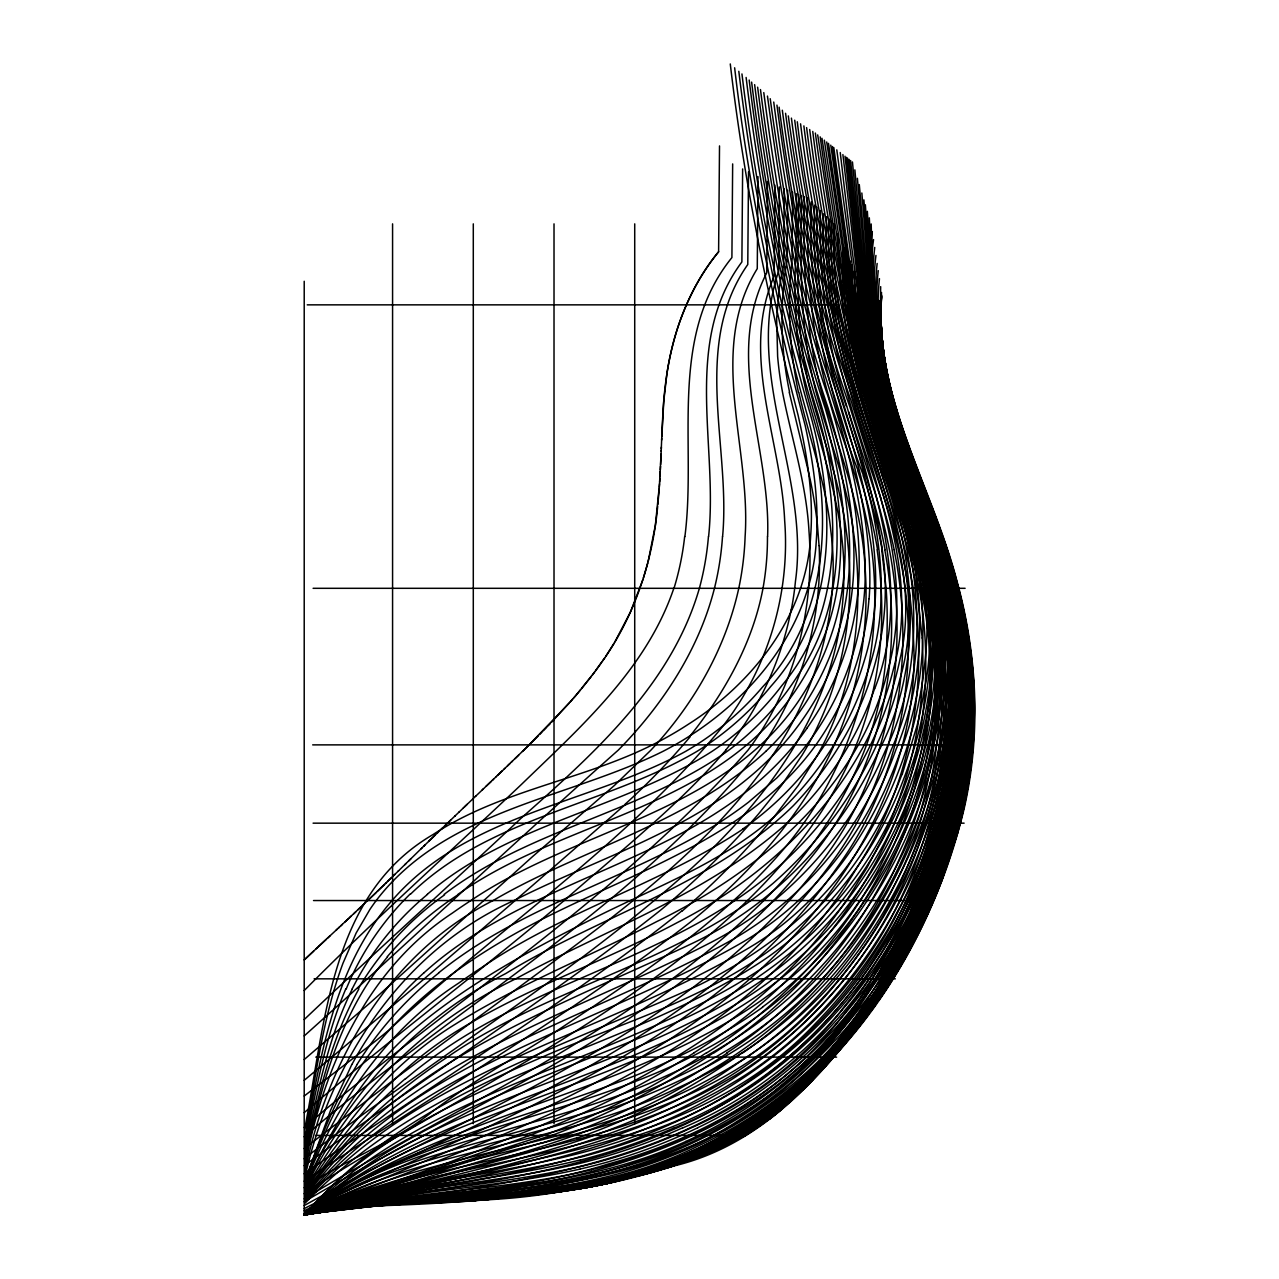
<?xml version="1.0" encoding="UTF-8"?>
<svg xmlns="http://www.w3.org/2000/svg" width="1279" height="1279" viewBox="0 0 1279 1279"><rect width="100%" height="100%" fill="white"/><g stroke="black" fill="none" stroke-linecap="round" stroke-linejoin="round"><path stroke-width="1.5" d="M881.119 299.286C878.337 368.592 901.103 435.34 925.404 499.242M816.881 207.23C816.578 256.28 819.12 305.601 828.984 353.771A457.083 457.083 0 0 0 836.578 385.027L867.77 481.288M838.289 233.721C837.681 279.238 844.012 324.642 854.628 368.848A761.788 761.788 0 0 0 862.43 398.536C878.865 457.37 902.83 513.934 916.132 573.663C931.352 643.161 928.426 716.432 908.458 784.682C876.099 888.761 804.187 979.043 714.098 1039.507A786.169 786.169 0 0 1 693.969 1052.825M880.687 302.068C878.465 392.813 915.716 477.275 945.693 560.937A403.157 403.157 0 0 1 954.71 593.616C964.83 637.582 967.851 682.986 965.645 727.975A613.888 613.888 0 0 1 963.055 761.517C954.805 848.073 920.736 930.536 874.644 1003.583C824.731 1074.52 762.172 1144.849 674.209 1165.888A837.521 837.521 0 0 1 638.892 1175.993C592.785 1188.447 545.27 1194.634 497.675 1197.352L500.936 1196.776M833.988 223.777C828.52 341.365 881.695 448.657 910.76 559.69A473.31 473.31 0 0 1 917.315 592.992L922.159 637.997M881.231 298.535C878.145 363.588 898.625 426.546 921.28 486.628M662.874 413.996C664.808 375.706 671.683 337.208 687.654 302.116A233.673 233.673 0 0 1 689.861 297.368L690.612 295.785A219.86 219.86 0 0 1 718.606 251.707L719.517 145.918M732.659 163.92L731.908 257.559C667.606 337.256 696.847 443.429 684.889 536.588M742.635 168.94L741.884 261.923C682.251 342.276 718.302 445.284 708.598 536.556M748.519 171.898L747.783 264.497C691.331 345.41 730.948 446.259 722.587 536.556M757.999 176.662L757.264 268.654C706.855 350.734 751.141 447.65 745.113 536.525A300.501 300.501 0 0 1 738.766 588.308C730.789 624.776 715.936 659.548 696.256 691.204A380.998 380.998 0 0 1 650.851 750.213L614.464 785.402L532.416 856.722L370.862 1002.224L304.21 1059.54M767.48 181.442L766.76 272.811C723.69 356.377 770.933 448.785 767.608 536.461M774.898 185.167L774.179 276.056C739.758 355.754 781.181 439.368 784.666 520.681C790.326 593.696 767.944 667.926 723.147 725.832C627.589 843.277 499.162 927.547 388.912 1030.091A705.161 705.161 0 0 1 371.502 1044.192L304.21 1096.007M779.359 186.926L778.687 271.052C743.738 374.507 810.039 476.603 795.458 581.226A300.581 300.581 0 0 1 791.365 609.38M784.251 188.86L783.627 265.536A257.367 257.367 0 0 0 779.343 288.079L776.625 318.439L777.632 356.505A366.098 366.098 0 0 0 782.54 392.301C791.605 438.617 806.394 483.99 808.999 531.409C814.163 599.339 799.167 669.205 763.483 727.511A276.808 276.808 0 0 1 747.879 750.293C619.228 896.915 451.583 1001.457 304.21 1127.391M787.129 261.651L787.704 190.235M792.085 256.152L792.596 192.186M796.497 193.721L796.034 251.771A596.254 596.254 0 0 0 794.962 294.074L797.201 336.505L801.773 370.127A386.866 386.866 0 0 0 806.362 392.317C822.701 454.333 846.074 515.981 843.788 581.162A297.687 297.687 0 0 1 842.014 608.804C831.814 712.547 766.457 799.775 691.827 868.025C571.425 976.085 431.519 1059.38 304.21 1158.742M798.688 194.584C798.56 252.97 794.467 312.108 805.738 369.839A384.611 384.611 0 0 0 810.614 392.317C822.589 438.585 840.463 483.478 846.282 531.185C855.843 597.357 846.202 666.359 817.425 726.808A314.106 314.106 0 0 1 801.949 755.393L781.421 785.546L758.479 813.988A808.888 808.888 0 0 1 659.612 910.952C545.206 1001.345 421.59 1079.284 304.21 1165.665M801.517 195.719C800.782 253.674 799.471 312.332 810.902 369.471A385.714 385.714 0 0 0 816.146 392.333C828.792 438.521 847.13 483.334 853.381 531.105C863.229 596.653 857.426 665.336 831.494 726.696A288.718 288.718 0 0 1 817.361 755.345L798.24 785.466L772.772 818.576M804.347 196.838C803.244 254.393 804.459 312.524 816.066 369.103A391.086 391.086 0 0 0 821.678 392.333C838.912 449.696 861.886 506.212 865.02 566.757C870.711 642.634 852.693 720.285 813.044 785.338C781.325 837.761 738.782 883.054 691.236 921.456C568.356 1016.741 433.165 1094.632 304.21 1181.188M807.385 198.037C806.505 275.417 811.382 354.699 839.216 427.714C855.571 473.742 870.344 520.985 873.749 570.002C880.927 668.997 849.272 770.597 785.562 846.922C721.724 922.415 637.725 976.82 556.237 1031.226C515.261 1057.525 472.591 1081.251 433.629 1110.588C394.316 1142.595 345.746 1159.318 304.21 1187.727M820.255 210.491C819.663 258.63 822.941 306.992 832.901 354.155A492.607 492.607 0 0 0 840.495 385.027C857.697 443.749 877.298 502.375 884.013 563.511C892.966 652.642 854.484 742.044 793.268 805.754C712.707 884.652 600.347 915.588 505.844 973.495C416.586 1019.411 344.93 1095.208 305.026 1187.44M823.628 213.753C818.432 312.012 848.92 406.194 880.623 497.659M470.048 1200.453C620.875 1196.728 775.889 1139.765 867.482 1014.679C945.405 910.44 988.971 776.753 969.962 646.359A501.224 501.224 0 0 0 958.531 588.308C934.134 490.209 873.829 399.416 881.743 295.129M881.375 297.607C877.618 363.076 899.121 426.307 922.063 486.628M826.65 216.679C821.598 315.977 854.516 410.639 885.899 503.159A623.768 623.768 0 0 1 898.338 549.794C922.974 658.301 902.798 777.472 836.754 867.961C711.252 1047.373 493.678 1121.059 304.21 1210.685M829.08 219.029C822.813 329.71 867.961 432.35 898.258 536.173A514.861 514.861 0 0 1 901.599 549.81L908.809 588.308A459.896 459.896 0 0 1 913.366 637.39C919.921 739.997 875.987 839.04 810.966 916.292C682.219 1070.923 482.103 1133.738 304.21 1212.236L304.21 281.268M831.51 221.363C826.01 331.229 870.855 433.197 901.471 536.173A535.901 535.901 0 0 1 904.924 549.81C933.398 656.958 917.922 774.466 856.882 867.706C739.79 1064.48 503.558 1132.762 304.21 1213.163M881.503 296.664C874.996 395.499 927.371 483.174 953.878 575.358A475.804 475.804 0 0 1 961.92 607.445M973.99 725.193C977.204 647.798 957.459 571.633 929.114 500.201M881.599 296.073C874.388 399.911 932.999 490.72 957.843 588.308A485.828 485.828 0 0 1 973.223 705.432C974.134 798.432 944.27 889.736 897.522 969.418A506.548 506.548 0 0 1 821.885 1068.413C781.453 1113.242 729.43 1147.247 671.683 1165.073A627.381 627.381 0 0 1 559.243 1191.564L520.217 1196.185M967.324 705.384C966.237 834.627 911.383 961.264 820.303 1052.633C760.238 1114.377 681.563 1156.68 597.645 1175.369C501.288 1198.503 400.647 1192.62 304.21 1214.954C366.561 1201.557 430.735 1202.18 494.078 1197.608M962.336 725.177C969.082 642.57 945.165 562.392 914.901 486.628A785.194 785.194 0 0 1 888.058 388.88M823.26 1068.301C917.459 965.341 970.409 825.323 965.565 685.624M661.291 448.849L661.371 447.106M661.195 451.183L661.707 438.377M661.083 454.077L660.635 464.549M661.771 436.635L661.914 433.149M661.227 450.592L659.324 487.203M661.643 440.056L663.769 401.19L666.919 373.596A287.711 287.711 0 0 1 677.278 329.087C686.359 301.141 699.933 274.473 718.67 251.755M661.994 431.407L662.778 415.739M660.54 466.291L660.38 469.777M660.284 471.535L659.996 476.763M959.73 794.099C973.591 712.931 969.658 628.005 941.536 550.194C904.333 448.002 859.52 342.788 872.326 231.563M965.677 744.874L967.132 685.624M659.884 478.506L659.676 481.991M963.902 744.874L965.101 725.161M881.551 292.475C872.63 395.483 932.167 485.349 957.172 581.881C977.348 655.487 981.169 734.082 964.126 808.68C926.763 965.469 820.079 1118.022 661.547 1167.935M659.564 483.734L655.344 525.333L648.213 561.225M880.671 286.656L879.984 326.385M659.197 488.946L657.854 504.581M879.456 278.646C870.136 367.521 910.632 449.952 939.745 531.361C960.177 587.093 972.999 645.943 973.239 705.464A465.076 465.076 0 0 1 956.644 833.045M878.241 270.636C866.618 378.328 923.79 475.42 953.175 575.358A457.258 457.258 0 0 1 964.862 626.79C986.205 744.762 955.061 866.586 896.707 969.434A484.789 484.789 0 0 1 878.002 999.363L848.792 1038.5A580.522 580.522 0 0 1 822.541 1068.365C782.7 1114.201 730.709 1149.054 672.13 1165.681A751.652 751.652 0 0 1 645.767 1173.722L613.952 1181.988A565.734 565.734 0 0 1 594.479 1186.033C498.714 1204.946 400.215 1197.784 304.21 1214.107L540.921 1143.17M877.154 263.442C860.991 412.653 968.906 538.587 970.937 685.736M873.541 239.573C851.878 397.353 965.613 530.945 967.18 685.624M874.724 247.439C863.757 343.795 900.608 436.171 934.07 524.47M875.939 255.432C859.92 387.169 941.216 501.464 963.711 626.822C974.886 690.276 971.912 755.937 956.148 818.336C931.496 922.735 871.559 1016.901 793.939 1090.012M657.678 506.324C652.61 561.321 634.704 615.503 602.713 660.811M960.913 774.514L962.08 764.666M957.284 784.283L959.826 764.65A608.836 608.836 0 0 0 962.927 725.177C969.642 642.586 945.964 562.328 915.492 486.628A780.126 780.126 0 0 1 890.999 401.51M959.778 794.099L951.384 833.029L939.362 871.926M951.304 808.648C963.886 742.428 966.157 673.681 952.839 607.397C940.241 549.043 914.293 494.829 896.803 437.962A614.192 614.192 0 0 1 887.562 405.203C868.825 333.148 866.203 258.374 859.28 184.592M304.61 1129.101C325.442 1024.783 329.279 894.836 433.101 834.516A296.872 296.872 0 0 1 451.935 823.164C515.133 788.248 588.004 777.12 652.386 744.874A359.127 359.127 0 0 0 688.646 724.074C753.395 682.794 806.713 614.591 810.662 535.709C813.732 495.005 806.969 454.349 797.984 414.764C768.071 299.382 744.074 182.417 730.277 63.95M304.658 1137.623C314.634 1084.512 320.837 1030.426 337.56 978.835A376.49 376.49 0 0 1 342.98 963.247L356.154 933.015L369.903 909.433A192.921 192.921 0 0 1 381.126 894.309C451.631 808.824 569.315 798.096 663.13 751.269A325.505 325.505 0 0 0 728.742 706.616C777.136 664.872 812.884 605.383 816.29 540.649C819.072 501.832 813.476 462.934 805.083 425.092C774.147 307.599 748.583 188.605 734.642 67.787M304.706 1142.93C319.718 1060.387 332.812 971.448 388.368 904.892C462.838 814.211 587.78 804.811 685.224 751.604A286.656 286.656 0 0 0 716.784 730.581A295.097 295.097 0 0 0 762.508 687.047C832.197 612.881 832.501 506.212 807.001 414.188C775.49 301.828 752.755 187.182 738.814 71.304M946.124 832.997C957.763 784.906 961.184 735.201 961.52 685.864A421.111 421.111 0 0 0 945.549 578.763L930.153 531.824M954.438 813.524L956.356 803.836M304.738 1146.911C315.561 1093.577 324.322 1039.172 345.826 988.811M304.882 1167.167C322.436 1068.988 366.577 969.514 452.398 913.062A458.522 458.522 0 0 1 470.896 900.56C576.221 828.92 721.42 813.38 797.584 702.475A277.159 277.159 0 0 0 832.293 631.81C857.026 557.116 842.11 476.827 820.67 403.333C786.985 299.846 768.343 192.378 754.626 84.638M950.425 813.492C920.592 964.702 823.468 1115.448 671.523 1165.073A641.099 641.099 0 0 1 645.799 1173.323L621.962 1179.941M304.77 1152.219C316.664 1096.822 327.04 1040.147 352.317 988.923M304.834 1161.86C317.752 1102.338 332.06 1041.634 364.147 989.083A263.586 263.586 0 0 1 378.872 967.611L387.553 956.772M304.802 1157.543C317.4 1099.924 329.79 1041.01 358.839 989.019M304.914 1172.491C326.769 1060.867 389.056 953.143 493.086 900.544C582.616 848.265 688.773 823.116 766.105 751.109M952.279 823.164L947.211 842.813M944.925 837.905C927.659 904.493 899.776 968.986 858.481 1024.287M304.946 1177.479C330.462 1060.371 402.357 950.665 513.966 900.544C603.672 854.996 706.647 826.794 777.2 750.885A281.252 281.252 0 0 0 796.401 728.071A290.109 290.109 0 0 0 841.358 641.195C866.107 565.046 850.407 483.478 828.36 408.768C793.06 305.441 774.083 197.653 760.477 89.562M647.782 562.92L643.417 578.028M948.682 842.829L951.384 833.029M955.061 833.045L946.108 862.334L935.493 891.079A637.294 637.294 0 0 1 922.798 920.688L910.696 945.405L897.059 969.434A519.578 519.578 0 0 1 822.141 1068.269C782.108 1113.689 729.877 1147.839 671.843 1165.297A677.774 677.774 0 0 1 638.988 1175.177L604.823 1183.523A597.964 597.964 0 0 1 559.227 1191.5L470.032 1200.278M956.021 833.045L947.02 862.334L936.228 891.111A618.349 618.349 0 0 1 923.518 920.688L897.986 969.418A498.234 498.234 0 0 1 832.581 1057.189L798.847 1090.044M956.628 833.045L947.579 862.35L936.852 891.095M957.587 833.045L941.472 881.583M642.873 579.691L630.307 612.321L614.975 641.738M874.708 688.71C911.383 595.327 877.922 496.796 849.72 406.402C815.57 310.733 795.57 210.763 782.332 110.234M941.328 862.27L934.709 881.519M933.766 881.519L945.805 842.813A493.63 493.63 0 0 0 954.678 803.804L960.433 764.65A613.584 613.584 0 0 0 963.519 725.161C972.855 628.181 935.62 537.276 901.695 448.849C874.292 370.494 871.207 286.768 865.371 204.768M304.978 1182.084C318.935 1141.46 334.682 1101.107 357.257 1064.4M304.978 1180.533L330.733 1109.884L351.853 1064.432M673.825 588.308C646.566 668.821 580.986 726.744 521.64 784.235C449.169 852.997 374.459 919.457 304.21 990.538M902.159 774.53L917.139 725.369A483.174 483.174 0 0 0 923.95 691.891C941.424 611.41 915.556 531.504 888.969 456.347C850.455 352.221 830.295 242.77 815.347 133.064M924.349 910.648L939.41 871.926M304.994 1183.283C324.946 1128.462 349.231 1073.641 389.216 1030.266C426.051 989.706 471.487 957.923 519.178 931.4C626.246 872.07 760.222 839.104 827.337 727.463A289.502 289.502 0 0 0 869.001 598.7M935.892 881.519L928.522 900.544M927.483 900.544L931.176 891.063M911.863 920.624C954.438 822.797 967.228 712.259 947.403 607.413A392.621 392.621 0 0 0 941.2 581.385C911.815 487.923 868.185 396.282 869.8 296.104M922.479 910.664C906.939 948.954 887.738 985.917 863.037 1019.123M305.01 1184.834C335.37 1104.432 385.778 1030.362 458.713 983.087A701.915 701.915 0 0 1 481.543 967.643C563.224 911.415 660.508 884.013 742.827 829.208M909.769 925.596C952.919 826.186 967.548 714.242 947.211 607.493A336.649 336.649 0 0 0 942.111 583.48C922.719 514.062 892.438 447.938 877.218 377.257A773.299 773.299 0 0 1 867.274 327.408L859.632 271.148L847.593 158.212M909.353 925.596C886.347 983.535 850.503 1036.39 805.434 1079.46M924.381 910.648C886.475 999.347 826.378 1081.586 745.545 1135.416M918.082 920.688L899.361 959.889M907.227 930.552C869.017 1026.749 790.806 1103.441 697.327 1146.4C575.086 1207.696 434.62 1189.102 304.21 1214.107C437.994 1170.637 582.105 1150.876 703.05 1074.696C790.15 1025.838 860.591 949.737 899.872 857.745C943.199 762.588 947.02 651.443 916.515 551.968C884.94 457.626 849.576 362.069 850.119 261.06M909.049 940.497C974.806 815.842 990.33 663.353 936.532 531.393M305.026 1186.384C332.396 1125.984 367.361 1066.942 419.576 1024.687C472.111 981.585 532.32 949.066 592.848 918.706C655.456 886.955 723.498 862.462 776.385 814.755C819.231 775.57 850.823 724.538 868.489 669.333C898.897 580.09 868.873 487.011 842.573 400.998C808.888 305.393 790.102 205.391 776.945 105.102M904.94 950.249C974.582 815.235 991.88 653.969 928.81 512.703M882.894 837.457L867.018 867.642L848.952 896.579A496.556 496.556 0 0 1 775.186 983.359M904.461 950.249L888.857 978.835L869.288 1009.483M900.336 959.905L905.308 950.249M906.028 950.249L895.748 969.434M305.041 1189.006C348.703 1097.014 424.196 1022.976 515.709 978.835C604.551 930.297 702.683 895.668 780.414 828.984A333.755 333.755 0 0 0 874.58 688.678M911.08 910.776C862.845 1003.599 788.535 1085.343 691.395 1127.758A565.926 565.926 0 0 1 580.378 1166.592M855.203 1029.019L876.563 999.331A474.381 474.381 0 0 0 894.533 969.434L914.149 930.632L922.719 910.648A626.182 626.182 0 0 0 933.766 881.519M900.144 959.905L876.675 999.315L848.105 1038.452A613.296 613.296 0 0 1 822.701 1068.349L790.854 1100.148L755.265 1127.55M305.041 1190.557C341.493 1124.513 390.766 1063.776 455.676 1023.967C519.482 983.807 590.083 956.42 656.735 921.583C761.405 870.471 860.08 786.697 888.218 668.869C913.526 577.964 877.41 487.123 851.19 401.03C818.048 308.079 798.672 210.907 785.562 113.303M614.08 643.241L605.67 656.495M883.981 989.147L890.296 978.835M305.073 1191.884C346.321 1124.689 399.895 1063.073 469.153 1023.792C535.837 984.606 609.3 959.042 677.358 922.543C778.719 870.663 865.771 781.437 893.557 668.597C918.93 577.405 879.888 487.187 853.94 401.046C820.958 308.942 801.437 212.666 788.312 115.909M892.55 978.835L864.492 1019.491L840.831 1048.029A430.112 430.112 0 0 1 820.958 1068.477C770.629 1116.503 709.206 1153.818 641.834 1172.14M879.312 999.538L886.267 989.275A568.979 568.979 0 0 0 941.36 881.551M604.695 657.934L592.481 674.928M305.089 1194.842C335.114 1149.901 373.708 1111.051 416.81 1078.597A574.815 574.815 0 0 1 447.378 1057.125C549.203 986.669 677.294 963.439 772.964 883.421C834.356 829.591 880.384 757.472 900.192 678.014C922.655 601.402 897.346 523.814 874.372 450.863C836.258 343.747 808.952 233.066 794.707 120.178M601.722 662.25L595.614 670.74M305.089 1195.977C395.355 1063.313 552.624 1009.419 691.268 943.87C774.706 904.525 841.246 833.716 879.233 750.086C924.157 662.986 915.972 561.561 882.686 472.399C843.165 358.488 811.573 241.811 797.281 121.777M862.685 1019.251L876.419 999.363A471.216 471.216 0 0 0 894.692 969.434C943.103 883.389 968.251 784.443 964.942 685.624C966.316 563.703 889.513 459.433 881.247 338.999M855.411 964.99C920.928 877.138 951.976 765.274 942.015 656.191C937.907 582.952 906.028 516.077 885.068 446.915C868.793 393.053 859.488 337.017 858.609 280.709M872.038 1009.675L875.683 1004.654M305.105 1197.448C401.654 1063.281 567.588 1016.469 707.895 943.982C788.232 903.566 850.567 832.309 885.596 750.054C926.763 663.929 919.073 565.078 886.491 477.802C846.266 362.916 815.139 244.928 800.574 123.839M594.575 672.146L575.502 695.92L551.649 722.187M856.195 1028.796L863.485 1019.107M854.82 1029.115C943.31 909.865 978.803 753.267 951.384 607.397A378.168 378.168 0 0 0 945.181 581.401L934.405 547.268L912.439 486.484A696.847 696.847 0 0 1 874.404 297.847M855.459 964.926C800.75 1039.555 721.98 1094.184 636.478 1128.03C529.154 1168.702 414.62 1184.418 304.21 1214.49C439.321 1156.328 594.255 1156.824 723.243 1082.338C783.803 1048.572 834.228 998.467 872.47 940.928C936.548 843.916 967.835 722.955 948.075 607.477A341.301 341.301 0 0 0 942.815 583.48C923.614 515.949 894.309 451.519 879.137 382.741A767.816 767.816 0 0 1 868.025 327.472L860.639 271.58L849.112 159.363M868.313 1014.663C812.069 1089.98 734.226 1151.18 641.802 1173.77M591.41 676.303L581.657 688.582M851.111 1033.896L854.532 1029.147M689.877 736.272C724.474 693.074 752.66 643.177 763.003 588.308A287.455 287.455 0 0 0 767.464 536.477M841.55 1009.978C937.539 893.11 972.328 729.51 934.421 583.416A501.384 501.384 0 0 0 928.778 563.991L897.57 474.253M840.974 1047.805C894.085 985.741 932.503 911.719 954.086 833.029A456.187 456.187 0 0 0 964.35 784.315L967.004 764.666A522.408 522.408 0 0 0 970.377 705.416C972.088 629.907 949.753 557.068 921.967 487.795M305.153 1214.73C366.162 1142.323 451.023 1096.215 536.892 1059.428A1113.529 1113.529 0 0 1 568.787 1045.902C645.687 1015.254 726.984 988.731 790.662 933.606A385.075 385.075 0 0 0 901.903 774.434M850.807 1033.928L835.619 1052.585M305.105 1198.903C410.015 1065.023 581.369 1022.257 724.49 944.062C801.581 902.558 860.048 831.286 891.175 750.022C929.865 663.082 921.711 564.854 888.649 477.818C848.137 363.78 818.576 246.16 803.867 125.902M802.876 1089.884L823.26 1068.301L848.345 1038.388M847.018 1038.66C812.021 1083.265 766.888 1119.812 716.192 1145.169M725.753 750.293C677.886 806.378 619.18 851.846 564.167 900.544C478.714 972.727 389.152 1039.875 304.21 1112.65M847.593 1038.612C731.3 1185.169 531.6 1201.924 359.143 1206.353M580.538 689.925L573.791 697.886M840.687 1047.821C812.996 1081.187 782.476 1113.146 744.89 1135.416L780.334 1109.868L812.82 1079.284M841.838 1010.026C724.921 1160.724 523.463 1183.139 348.08 1205.617M572.656 699.197L570.37 701.819M305.121 1200.198C417.002 1066.302 593.648 1027.421 739.278 944.142C813.54 901.775 867.642 829.975 895.796 750.006C932.423 662.41 923.918 564.678 890.44 477.834C849.704 364.499 821.454 247.183 806.617 127.612M569.219 703.114L526.165 747.863M820.479 1060.915C933.254 934.294 980.577 751.46 940.72 586.326A441.495 441.495 0 0 0 931.352 553.807C900.928 470.336 865.323 385.906 867.61 295.305M831.238 1057.125L820.686 1068.477M550.466 723.434L548.067 725.912M305.121 1201.652C424.1 1066.734 607.509 1034.519 755.09 944.142C824.076 900.96 871.942 830.711 899.137 755.058C933.702 669.493 928.746 573.711 895.924 488.642C853.844 372.493 824.651 252.219 809.687 129.531M546.868 727.143L543.255 730.853M813.108 1079.252L791.877 1100.1M542.056 732.068L539.626 734.53M822.269 1068.397L788.679 1100.084L764.474 1118.917M538.411 735.745L531.089 743.035M801.789 1089.9L822.893 1068.333A631.666 631.666 0 0 0 848.744 1038.436M821.901 1068.413C780.158 1111.851 728.375 1145.456 671.235 1164.721M529.858 744.25L504.134 769.079M814.819 1074.024C771.685 1118.31 717.087 1150.62 658.03 1168.542M408.529 861.055L411.007 858.625M404.803 864.7L406.051 863.485M397.961 871.383L422.006 847.881M394.044 875.204L398.664 870.695M421.031 848.824L438.345 831.989M395.003 874.26L369.151 899.233M423.557 846.378L424.82 845.147M387.777 881.295L391.39 877.794M428.609 841.438L434.956 835.283M524.934 749.078L522.456 751.476M304.21 1019.555C375.642 951.624 449.169 885.915 520.953 818.352C593.616 753.891 671.507 684.92 699.373 588.308A288.303 288.303 0 0 0 708.438 536.556M385.395 883.597L386.594 882.446M384.212 884.748L377.177 891.543M437.498 832.821L442.454 828.025M441.319 829.128L450.688 820.095M445.156 825.435L447.698 822.973M515.005 758.687L518.73 755.09M305.137 1203.107C412.43 1091.595 563.543 1047.309 700.109 984.558C764.762 952.327 824.06 905.98 862.238 843.836C899.121 784.906 921.535 716.736 926.204 647.366C931.224 586.949 911.287 528.914 892.694 472.479M448.977 821.742L455.356 815.618M511.248 762.284L512.495 761.085M376.026 892.662L340.55 926.044M454.812 816.146L459.193 811.941M458.937 812.197L463.062 808.248M463.03 808.264L467.187 804.299M507.491 765.881L510.001 763.483M464.309 807.049L475.804 796.082M502.455 770.677L497.403 775.49M475.42 796.449L491.072 781.533M492.335 780.318L493.614 779.119M495.916 776.913L504.981 768.279M482.167 790.006L483.446 788.791M485.988 786.361L487.267 785.162M487.747 784.698L496.14 776.705M366.897 901.375L368.032 900.304M362.437 905.596L363.54 904.557M361.317 906.651L358.008 909.769M313.723 951.016L304.21 959.953L317.448 947.531M316.041 948.842L330.078 935.764M353.628 913.877L355.818 911.815M318.327 946.7L326.241 939.33M349.263 917.954L351.437 915.908M344.914 921.999L348.176 918.961M327.36 938.29L342.372 924.365M336.185 930.105L337.272 929.082M338.375 928.074L339.463 927.051M625.111 804.619C519.13 897.618 412.398 989.882 304.21 1080.323M410.463 894.245C489.249 817.249 604.551 805.626 696.591 751.604A286.304 286.304 0 0 0 726.792 730.293A293.77 293.77 0 0 0 770.773 686.439C838.257 611.218 835.763 505.365 810.326 414.188C778.128 302.883 755.857 188.972 741.948 73.942M775.09 983.263C736.049 1019.395 691.507 1049.1 645.096 1074.888A1169.821 1169.821 0 0 1 543.671 1124.369M929.641 512.687C968.539 604.072 977.987 706.52 959.058 803.836A436.475 436.475 0 0 1 952.375 833.029C921.248 954.933 845.627 1065.631 737.551 1131.483M304.21 1035.91C409.648 941.472 512.383 844.06 618.237 750.149A447.202 447.202 0 0 0 638.733 727.911C673.409 687.462 701.276 640.219 714.449 588.308A298.007 298.007 0 0 0 722.507 536.54M423.988 972.807C529.426 876.93 686.887 863.341 784.235 756.56A279.19 279.19 0 0 0 807.289 727.831M792.612 1095.16C745.545 1137.463 686.12 1162.659 625.447 1178.199M790.39 1100.148C767.272 1120.5 741.564 1138.23 713.042 1150.125M681.675 911.064C561.673 1006.637 429.68 1085.807 304.21 1173.77M787.592 1095.112C748.343 1128.686 702.059 1153.818 652.658 1168.814M405.603 1078.789L414.668 1071.322A455.228 455.228 0 0 1 441.799 1051.178C544.214 979.618 673.346 955.669 769.67 874.42C835.459 819.487 882.542 742.268 900.208 658.349C917.331 585.814 891.127 514.158 870.647 445.492C832.933 339.415 805.418 229.932 791.413 118.116M799.407 1084.768C736.976 1136.839 660.875 1172.571 580.778 1186.752C489.297 1202.452 395.499 1196.76 304.21 1214.107L527.364 1152.859L576.733 1137.83M427.346 894.277C509.522 823.468 622.01 808.999 711.748 751.556A285.345 285.345 0 0 0 740.189 729.941A291.676 291.676 0 0 0 781.805 685.656C844.748 610.659 840.511 508.275 816.162 419.64C782.636 307.903 760.11 193.241 746.121 77.459M304.21 1136.727C454.684 1007.021 634.784 907.77 759.598 750.229A326.001 326.001 0 0 0 819.104 545.605M769.702 1119.045L781.149 1109.868M304.21 1148.542L402.022 1073.529L536.844 974.054C626.102 907.85 718.814 839.967 779.471 744.874C819.12 681.883 840.543 605.878 830.886 531.409C826.138 483.798 809.415 438.697 798.783 392.317M438.649 972.839C521.816 905.308 628.533 879.249 718.462 823.164A408.193 408.193 0 0 0 748.759 802.013L776.849 777.92L797.233 756.417A273.035 273.035 0 0 0 818.768 727.639A289.054 289.054 0 0 0 862.685 609.236A272.907 272.907 0 0 0 865.036 583.352C867.082 511.568 846.202 441.751 824.603 374.076C794.627 284.002 780.238 189.836 767.448 96.069M762.508 1007.037C891.623 912.423 966.013 742.156 934.725 583.416M767.048 1114.425C919.361 999.762 983.791 791.445 949.801 607.397A383.524 383.524 0 0 0 943.614 581.385C919.153 502.807 884.253 426.658 876.403 343.747A552.352 552.352 0 0 1 872.678 297.16M444.197 894.341C529.234 829.24 639.916 812.836 726.952 751.524A272.427 272.427 0 0 0 753.267 729.574A283.826 283.826 0 0 0 798.208 674.896C851.047 597.709 842.046 499.449 817.984 414.188C784.283 305.297 763.019 193.097 749.174 80.033M742.811 1052.841C881.95 957.092 968.331 776.161 944.573 607.557A335.13 335.13 0 0 0 939.841 583.48C920.081 508.323 886.651 437.226 871.479 360.742A798.192 798.192 0 0 1 864.876 327.184L856.466 269.789L842.893 154.567M726.888 1052.841C835.475 982.256 911.463 863.053 930.792 735.153C945.037 643.705 918.722 553.199 887.69 468.098C864.252 399.368 847.833 327.584 847.353 254.681M753.091 1123.234C914.869 1011.961 983.823 796.177 948.97 607.397A386.226 386.226 0 0 0 942.783 581.385C912.726 488.37 871.766 396.474 871.67 296.792M714.066 1052.825C824.427 982.624 906.171 865.036 926.54 735.169C942.399 644.072 918.21 553.008 886.699 468.082C862.446 397.321 844.636 323.475 844.588 248.286M706.791 1052.825C818.16 982.816 903.102 866.171 924.125 735.169C958.722 563.671 835.347 414.684 843.021 244.673M457.866 894.437C556.109 824.955 688.214 812.133 771.781 720.908A278.47 278.47 0 0 0 816.482 653.697C853.86 578.684 842.094 491.807 820.574 414.188C786.281 306.145 765.529 194.472 751.62 82.096M761.053 1118.789C733.187 1137.878 702.635 1152.811 670.947 1164.386A501.288 501.288 0 0 1 584.167 1188.015A527.843 527.843 0 0 0 671.171 1164.561M304.21 1193.691C535.677 1041.138 928.97 898.705 877.106 549.81M304.21 1198.823C455.756 1106.655 623.097 1035.223 752.883 911.144C828.28 840.223 885.452 743.898 886.827 637.965A444.213 444.213 0 0 0 886.123 588.308L881.759 549.81M304.21 1201.748C476.987 1099.46 676.319 1023.855 806.25 863.373C879.488 777.712 905.5 659.612 884.78 549.81M746.648 1127.343L706.887 1148.926L670.756 1164.162A488.05 488.05 0 0 1 580.698 1188.591M745.497 1135.416L715.265 1150.636L672.466 1166.144A827.769 827.769 0 0 1 638.908 1175.785M744.282 1135.416L725.001 1145.888L704.345 1154.841M304.21 1205.553C483.51 1105.887 691.299 1031.865 820.351 863.373C888.505 775.666 910.296 657.822 889.433 549.81A570.29 570.29 0 0 0 874.852 492.223L848.601 411.79M732.707 1140.676L742.236 1135.416M730.837 1135.416C691.811 1157.319 649.62 1173.53 606.006 1183.507M304.21 1208.591C490.065 1114.089 703.29 1038.404 831.078 863.309C896.915 774.674 916.212 656.846 894.085 549.81M697.726 1127.71C817.297 1071.258 905.324 958.291 943.63 833.093A536.54 536.54 0 0 0 951.4 803.836L958.962 764.682A448.913 448.913 0 0 0 958.307 626.854A436.187 436.187 0 0 0 947.803 578.747L932.551 531.792M734.562 1140.82L704.089 1154.729L672.354 1166.08A829.048 829.048 0 0 1 645.735 1173.946L613.968 1181.924A570.354 570.354 0 0 1 594.479 1186.033L554.654 1192.204M682.922 1127.838C832.933 1064.368 934.741 913.462 958.291 754.818A417.53 417.53 0 0 0 962.384 705.576A430.799 430.799 0 0 0 953.51 607.461A426.099 426.099 0 0 0 946.492 578.747L934.485 541.113L897.346 437.978A550.034 550.034 0 0 1 888.122 405.235C870.519 335.849 867.993 263.986 861.838 193.001M720.237 1145.185L701.1 1153.802L671.539 1164.881A621.77 621.77 0 0 1 559.227 1191.5L553.599 1192.236M711.492 1147.439C647.941 1176.616 578.492 1191.309 509.058 1197.144A712.179 712.179 0 0 1 470.048 1200.805A701.468 701.468 0 0 0 514.622 1196.409C577.804 1187.727 641.93 1177.847 700.524 1151.404C769.702 1120.692 827.241 1067.262 868.905 1004.575C943.374 888.186 974.534 743.659 948.171 607.397A389.216 389.216 0 0 0 941.984 581.385C912.247 488.162 869.992 396.378 870.743 296.44M723.259 1145.632L672.051 1165.697A738.974 738.974 0 0 1 638.956 1175.449L613.984 1181.86A540.809 540.809 0 0 1 594.479 1186.033C498.682 1204.642 400.247 1197.784 304.21 1214.107C401.062 1194.73 501.144 1200.341 597.645 1178.934C679.133 1160.517 756.257 1120.98 816.594 1062.929C865.307 1014.311 906.379 956.26 929.465 891.063C948.57 837.809 959.234 781.661 961.84 725.177C968.635 642.554 944.51 562.44 914.405 486.628M701.244 1149.006L679.884 1158.358A353.851 353.851 0 0 1 647.254 1169.598L603.464 1180.197L514.606 1196.281A649.908 649.908 0 0 1 470.064 1201.077C414.716 1204.754 358.488 1201.732 304.21 1215.05C404.452 1192.779 509.138 1195.321 607.733 1164.146C698.606 1139.349 786.361 1091.531 843.389 1014.839C937.859 895.268 974.246 731.14 935.557 583.416A503.59 503.59 0 0 0 922.383 535.421L885.244 425.523L866.155 355.05L852.006 279.142L833.796 147.549M677.646 1057.125C555.518 1115.176 415.323 1133.754 304.21 1214.698L359.223 1206.816L484.581 1198.151M714.753 1150.54L725.001 1145.888M674.465 1127.918C872.246 1047.885 994.886 816.098 952.04 607.397A380.359 380.359 0 0 0 945.789 581.401L934.997 547.268L896.403 437.962M685.848 1141.46C566.053 1197.032 430.623 1186.64 304.21 1214.267L381.334 1204.962L447.858 1201.365L359.239 1206.88L525.909 1194.682L573.759 1189.582L525.781 1195.241M543.719 1124.481L449.696 1162.147L304.21 1213.627M648.453 1135.416C757.632 1099.7 848.233 1018.42 898.705 915.892C928.17 856.706 943.918 791.093 947.515 725.209C956.34 629.955 920.225 540.298 889.353 452.462C852.086 350.862 834.883 243.665 820.191 136.869M703.146 1154.473L682.506 1162.179M529.874 1135.416L387.473 1185.937L304.21 1213.819L545.941 1137.175M645.735 1173.946A819.775 819.775 0 0 0 672.354 1166.064L704.393 1154.841M694.097 1158.934L704.761 1154.937M938.546 583.416A414.396 414.396 0 0 1 944.19 607.445C967.436 728.39 946.492 857.633 885.292 964.654C852.054 1024.079 806.761 1077.669 749.27 1114.888C682.65 1158.966 603.32 1176.856 525.797 1190.861A695.328 695.328 0 0 1 470.064 1198.151L370.414 1205.841L304.21 1214.379C444.373 1160.677 603.256 1161.396 733.922 1082.066C790.598 1048.62 837.217 1000.162 873.669 945.741C938.578 847.385 970.137 724.394 948.97 607.461A350.814 350.814 0 0 0 943.55 583.48C923.886 516.077 894.804 451.551 879.744 382.741A758.191 758.191 0 0 1 868.809 327.552M637.39 1135.416C739.997 1102.818 828.632 1033.048 883.997 940.768C919.665 884.46 941.984 820.303 953.383 754.834A419.96 419.96 0 0 0 958.307 666.103M538.779 1137.047L304.21 1213.883M693.778 1158.838L672.29 1165.904A781.501 781.501 0 0 1 638.924 1175.609L594.479 1185.969A524.406 524.406 0 0 0 613.984 1181.86M337.176 1209.406L304.21 1214.49C475.276 1157.575 683.498 1164.05 816.098 1022.816A508.323 508.323 0 0 0 889.241 926.875L909.865 888.489A446.547 446.547 0 0 0 922.703 858.833C940.545 812.085 952.423 762.908 956.708 713.027A378.68 378.68 0 0 0 953.223 623.624A359.943 359.943 0 0 0 945.357 587.061C929.977 532.688 907.051 480.792 891.879 426.323A832.245 832.245 0 0 1 877.97 371.757L875.683 360.726A733.986 733.986 0 0 1 868.153 316.648L862.861 272.539L852.453 161.953M370.414 1205.841L304.21 1214.538C393.916 1184.242 488.994 1176.664 580.362 1153.082A692.547 692.547 0 0 0 637.39 1135.4M417.929 1201.605L367.281 1205.489L304.21 1214.442C394.204 1186.001 489.074 1179.893 580.378 1157.127M641.802 1173.435L630.915 1176.616M905.58 479.689L930.169 547.22L940.848 581.385A394.795 394.795 0 0 1 947.052 607.413C969.418 741.628 921.935 881.343 835.459 984.334C703.498 1143.57 490.864 1164.21 304.21 1214.395C394.364 1187.2 489.122 1182.18 580.378 1159.941M641.834 1171.98L630.947 1175.049M304.21 1214.379C394.54 1188.591 489.17 1184.866 580.378 1163.25A592.801 592.801 0 0 0 682.874 1127.694M491.12 1197.48L392.573 1203.987L304.21 1214.331C450.256 1169.757 610.163 1154.218 737.743 1063.217C815.442 1013.224 874.276 937.907 909.289 852.885C947.467 757.951 949.082 649.3 918.754 552C886.859 461.383 854.388 368.704 854.564 271.34M636.398 1173.467L619.995 1177.751M630.915 1176.424L614.48 1180.901M625.447 1177.831L575.774 1188.607M481.304 1197.688L392.573 1204.035L304.21 1214.235C394.763 1190.141 489.202 1187.488 580.362 1166.544M625.479 1176.264L614.496 1179.014M326.257 1211.213L304.21 1214.235C394.875 1191.181 489.217 1189.518 580.362 1169.006M591.442 1169.709C496.971 1192.3 398.664 1191.58 304.21 1214.299L326.241 1211.117M614.512 1178.838L603.48 1181.428M603.464 1183.219L608.98 1182.004M597.645 1185.217C729.797 1159.989 844.444 1067.821 899.217 945.293C950.265 841.454 967.931 721.404 946.588 607.509A333.499 333.499 0 0 0 941.6 583.48C921.903 512.192 890.696 444.389 875.507 371.757A775.506 775.506 0 0 1 866.73 327.36L858.912 270.844L846.538 157.381M604.775 1183.778L593.328 1186.081A553.663 553.663 0 0 1 559.243 1191.484L548.147 1192.811L581.785 1188.271L616.19 1181.252M608.98 1181.508C523.703 1202.644 434.972 1198.343 348.304 1208.431L459.001 1199.238L359.175 1206.577L304.21 1214.123C453.549 1188.543 618.205 1210.35 749.606 1118.741C851.222 1054.599 921.743 947.835 953.351 833.029A441.831 441.831 0 0 0 960.113 803.836L966.125 764.666A542.584 542.584 0 0 0 969.114 725.161C971.848 663.673 962.719 601.785 941.76 543.895M608.996 1180.053L597.948 1182.563M337.08 1207.648L304.21 1214.81L337.16 1209.294L304.21 1214.155C422.534 1191.005 547.764 1207.68 662.01 1163.442C753.363 1129.597 833.732 1066.398 886.171 984.079C981.009 843.612 998.819 662.17 929.753 506.436M481.208 1198.615L370.286 1205.857L304.21 1214.171L354.555 1205.585L417.897 1198.583M592.417 1183.667L597.948 1182.372M329.406 1210.046L354.651 1206.896L304.21 1214.171L367.217 1204.242M304.066 1214.235C450.863 1185.969 613.792 1200.038 743.802 1113.194A381.813 381.813 0 0 0 771.285 1093.721L796.753 1072.234L820.606 1048.94A586.517 586.517 0 0 0 888.697 962.895C933.062 896.627 957.06 818.336 964.942 739.39A431.055 431.055 0 0 0 966.636 695.6L966.157 679.181A457.85 457.85 0 0 0 952.104 587.141C938.658 531.984 912.519 481.16 895.939 427.042M592.417 1183.475L503.462 1197.863A773.843 773.843 0 0 1 470.048 1200.629L370.35 1205.937M592.417 1184.994L564.678 1189.982L514.734 1195.817M337.096 1208.959L304.21 1214.778C422.006 1187.072 545.973 1182.707 658.765 1135.416C817.393 1074.584 929.417 920.608 955.397 754.818A405.987 405.987 0 0 0 960.129 705.624A414.108 414.108 0 0 0 955.413 626.854A403.892 403.892 0 0 0 944.877 578.763L929.433 531.824M581.321 1185.793L570.21 1187.807M348.272 1207.888L304.21 1215.002C449.712 1186.177 611.378 1205.186 740.989 1118.885C842.701 1054.472 919.521 949.993 948.73 833.013A477.946 477.946 0 0 0 955.093 803.804L960.849 764.65A617.102 617.102 0 0 0 963.918 725.161C972.152 632.434 940.145 544.023 905.964 459.657C875.987 380.471 872.438 294.857 867.354 211.307M587.589 1187.296L591.042 1186.672A517.084 517.084 0 0 0 629.939 1177.783L645.783 1173.498A684.681 684.681 0 0 0 671.763 1165.345C729.765 1147.519 781.805 1113.21 822.541 1068.365A587.525 587.525 0 0 0 848.105 1038.452M580.682 1188.479L577.229 1189.022L638.924 1175.609A825.563 825.563 0 0 0 672.466 1166.144M593.28 1186.257L570.29 1189.998M570.21 1188.223L525.781 1195.098L562.472 1191.101M584.151 1187.887L558.124 1191.82M559.131 1190.461C619.388 1180.869 679.916 1165.92 733.315 1135.416C809.447 1093.049 868.025 1023.712 904.637 945.325C928.746 892.678 947.979 837.153 954.726 779.407C960.785 728.79 961.36 677.374 954.358 626.838C944.781 561.097 914.261 501.256 895.86 437.946A753.891 753.891 0 0 1 872.454 338.599L864.508 275.481L854.852 169.867M575.134 1188.671L506.772 1196.265M304.21 1214.107L326.209 1210.685M559.131 1190.861L536.924 1194.026L554.654 1192.156L492.383 1197.672M542.488 1193.707L548.052 1192.987M348.304 1208.143L304.21 1215.018C347.552 1204.258 392.413 1202.852 436.794 1200.373M326.241 1211.165L348.192 1208.031M509.058 1197.176L537.02 1194.378M546.804 1192.939L554.654 1192.092M546.741 1193.195L535.341 1194.378M348.288 1208.383L414.668 1202.42L507.491 1196.345L492.383 1197.336M348.128 1207.616L381.302 1204.802L447.89 1202.052M370.366 1206.033L326.241 1210.973L304.21 1215.034L326.145 1210.829L304.21 1214.81L326.161 1210.957L370.35 1205.985L481.208 1198.983M497.675 1196.792L370.382 1205.601L546.804 1193.035M370.159 1203.955L470.064 1195.753M537.02 1193.867L548.147 1192.763L514.734 1195.673M370.414 1206.225L392.525 1204.163M538.955 1193.962L518.203 1195.897M425.651 1197.799L470.048 1193.419A808.472 808.472 0 0 0 497.931 1189.758C646.854 1169.837 802.365 1108.254 877.378 969.418C947.036 855.603 969.898 712.787 936.292 583.416A553.343 553.343 0 0 0 927.531 554.367C897.219 469.217 862.685 382.789 864.604 290.733M359.207 1206.752L487.843 1197.847L414.716 1202.18L370.398 1206.161M538.955 1193.643L507.491 1196.057M514.734 1196.233L531.105 1194.826M514.734 1196.648L470.032 1200.086M531.105 1194.618L503.558 1196.792M515.357 1195.977L523.239 1195.369M523.239 1195.289L414.636 1202.756M523.223 1195.13L494.078 1197.16M492.399 1198.439L503.574 1197.592M506.772 1196.76L512.479 1196.345M492.383 1198.087L559.243 1191.484A568.004 568.004 0 0 0 593.328 1186.001M504.214 1196.824L507.491 1196.6M504.214 1196.76L507.491 1196.536M500.936 1197.048L504.214 1196.552M500.936 1196.584L504.214 1196.265M491.12 1197.304L497.675 1197.08M491.12 1197.592L494.397 1197.56M436.906 1200.725L494.397 1197.288M468.69 1198.711L481.384 1197.975M430.607 1200.853L481.304 1198.247L436.906 1200.837M381.302 1204.802L414.572 1203.011M403.493 1203.539L458.937 1200.709L447.842 1201.205M458.969 1201.269L436.778 1202.292M414.572 1203.267L436.778 1202.436M307.232 304.85L836.882 304.85M313.099 588.308L965.117 588.308M312.684 744.874L962.719 744.874M313.083 823.164L964.11 823.164M313.515 900.544L931.879 900.544M314.106 978.835L895.316 978.835M315.785 1057.125L836.61 1057.125M315.753 1135.416L733.395 1135.416M926.747 493.998C902.766 432.238 877.522 368.512 879.408 301.077M922.703 487.795L925.069 493.998M925.804 500.233L930.488 512.671M924.605 499.242C900.48 435.643 878.897 369.071 880.975 300.213M913.973 476.124L931.799 524.502M922.319 499.258L949.162 575.374M923.822 499.258L903.661 441.559M929.977 524.534C902.59 452.91 879.632 377.929 878.801 300.597M932.791 518.906L935.093 525.141M935.061 537.164C915.22 484.821 896.227 431.79 886.347 376.522M927.387 524.582L913.798 486.628A752.676 752.676 0 0 1 903.885 455.004L895.316 423.013A894.916 894.916 0 0 1 887.578 388.752L879.105 337.384L876.083 298.519M922.783 513.534L913.062 486.484M925.261 520.265L927.739 527.012M937.347 531.377L939.585 537.644M936.42 537.132L945.181 562.552M899.265 468.913L928.25 549.538A547.828 547.828 0 0 1 938.594 583.4M905.116 474.973L929.785 545.382L940.88 583.48A328.399 328.399 0 0 1 945.725 607.525C964.078 726.616 926.667 849.784 856.195 946.076C811.03 1008.587 747.448 1056.294 677.55 1087.997C558.443 1145.936 419.624 1148.094 304.21 1214.618L348.256 1208.239L304.21 1214.714C426.227 1075.943 620.747 1057.429 767.432 957.491C829.112 913.558 876.818 850.855 903.294 779.966C934.549 699.405 941.216 608.18 912.566 525.893C885.899 448.258 860.335 368.576 861.151 285.489M903.773 474.925C864.252 371.805 853.061 261.364 840.239 152.537M936.628 541.081L948.506 578.747A450.991 450.991 0 0 1 964.878 705.544A436.794 436.794 0 0 1 961.44 754.786C941.088 915.364 838.832 1067.405 690.276 1135.416A530.034 530.034 0 0 1 591.426 1169.63M910.376 465.604L913.989 476.124M897.426 463.59C878.289 409.04 865.979 351.581 866.459 293.578M903.278 469.601L886.171 415.499L873.637 366.258A784.091 784.091 0 0 1 865.979 327.28L857.905 270.413L845.019 156.214M895.764 468.929C875.715 410.911 863.213 349.934 863.069 288.399M910.392 465.604L903.598 444.437M891.159 468.114C870.551 406.61 858.161 342.196 857.122 277.255M846.474 406.386C812.197 309.71 792.325 208.701 779.119 107.164M858.001 470.416C824.507 384.931 807.688 293.818 811.302 201.842M925.261 540.649L886.539 426.323L868.809 360.742L855.779 291.644L836.786 149.867M863.549 475.836C830.519 389.471 810.614 298.055 814.675 205.104M921.2 535.373L882.478 420.151L863.373 349.583L849.816 278.438L830.774 145.166M946.604 562.536L950.521 575.374M920.816 540.122L879.328 414.764L859.984 344.083L846.842 277.479L826.714 141.985M903.614 444.437C889.544 398.137 879.552 350.094 880.016 301.524M903.677 441.543C889.465 396.17 879.936 348.895 880.831 301.157L881.167 325.266M949.13 575.374C959.666 611.138 964.542 648.389 965.533 685.624M892.55 416.203C875.923 351.469 872.55 284.322 869.32 217.83M954.07 588.308L958.451 607.397M952.679 588.308L960.481 626.726M809.287 475.196L789.255 392.317M891.047 401.494L885.596 376.202M936.883 583.48C964.302 707.335 922.878 837.905 846.57 936.452C799.727 997.78 735.985 1045.199 665.544 1076.167C548.403 1130.956 410.911 1137.399 304.21 1214.666C426.243 1183.938 555.39 1176.808 671.155 1123.889C781.229 1076.135 872.981 984.958 915.444 872.134C954.518 767.96 958.163 649.828 920.24 544.774C901.839 492.703 883.853 440.472 867.514 387.713C841.646 305.521 830.886 219.748 817.681 134.903M935.413 583.416C958.467 692.882 928.634 808.568 867.21 900.544C836.082 948.043 796.177 989.85 749.366 1022.081C615.295 1117.318 437.754 1118.438 304.21 1214.682C414.972 1184.722 531.009 1173.594 638.429 1131.723C749.494 1089.644 848.952 1009.435 899.808 900.544C944.797 807.353 956.996 698.798 934.549 597.853C905.756 494.333 857.298 394.092 860.191 284.034M886.523 372.509L891.207 395.739M886.891 376.777L889.305 389.168M932.567 583.416C954.23 694.017 921.056 810.582 855.219 900.544C725.337 1084.304 470.672 1081.874 304.21 1214.73C468.722 1138.022 676.287 1149.501 810.039 1010.874C866.347 955.669 906.699 884.668 927.563 808.776C954.214 707.223 942.527 598.556 902.814 501.976C858.033 382.485 828.184 258.134 812.757 131.449M885.883 376.314L880.256 338.216L877.778 299.83M821.965 138.26L841.166 263.858L856.131 338.599L875.875 409.36L917.299 535.373L929.098 583.432A310.909 310.909 0 0 1 932.487 607.765C941.552 714.401 905.628 823.948 837.457 906.187C791.941 960.577 730.501 999.155 665.847 1026.893C541.065 1080.259 405.603 1120.052 304.21 1214.746C433.325 1147.631 586.821 1148.99 714.034 1076.598C774.083 1044.144 826.57 997.572 865.004 941.088C930.792 844.7 965.709 723.754 946.268 607.413A399.719 399.719 0 0 0 940.065 581.385C911.112 487.619 865.643 396.138 868.441 295.625M824.331 140.13L843.005 264.529L858.737 344.083L875.108 403.972L913.925 521.161L926.204 564.055A363.156 363.156 0 0 1 930.377 583.432A321.365 321.365 0 0 1 933.942 607.749C944.478 714.066 908.953 823.068 842.461 906.108C706.056 1074.168 459.88 1072.266 304.21 1214.73C389.248 1159.126 492.479 1147.695 587.141 1116.391C656.99 1094.264 725.337 1063.52 782.124 1016.501C844.492 964.718 892.694 895.332 918.498 818.416C947.323 722.411 942.831 617.245 908.17 523.319C877.89 440.328 852.262 354.091 851.798 264.961M883.134 363.332L878.209 324.802L876.675 298.966M868.825 327.552L861.646 272.011L850.615 160.53M828.488 143.376L848.137 277.895L862.19 349.567L881.647 420.151L920.177 535.373A483.462 483.462 0 0 1 932.711 583.4M832.517 146.541L851.079 278.838L865.515 355.05L884.78 425.523L921.967 535.373A494.765 494.765 0 0 1 934.869 583.4M883.997 363.844L879.488 325.777L878.385 300.293M763.787 92.6C777.232 195.032 793.955 297.607 827.753 395.563C849.736 467.65 868.969 544.486 853.764 619.947A289.837 289.837 0 0 1 807.225 727.783M770.214 98.707C782.892 191.626 797.584 284.865 827.305 374.092C849 441.847 870.455 511.488 869.848 583.336A276.568 276.568 0 0 1 869.096 598.7M757.632 87.18C771.365 196.007 790.566 304.498 825.387 408.768C846.202 480.376 860.687 558.156 838.608 631.298A280.213 280.213 0 0 1 793.811 719.885L787.001 728.534A257.814 257.814 0 0 1 766.105 751.109M773.731 102.048C786.921 203.345 805.466 304.37 839.344 400.982C864.652 483.99 891.383 573.616 864.54 659.82A316.952 316.952 0 0 1 742.715 829.048M960.401 646.391L957.747 626.838A426.994 426.994 0 0 0 947.259 578.747L935.301 541.113L897.794 437.978A506.308 506.308 0 0 1 888.585 405.251C871.926 338.072 869.368 268.59 863.901 199.876M957.523 656.031L950.601 607.397A380.678 380.678 0 0 0 944.398 581.385C913.654 488.818 875.444 396.65 873.621 297.495M857.394 178.293L866.219 278.614L873.509 338.599A696.879 696.879 0 0 0 896.355 437.978M964.462 646.247L966.189 665.879M962.991 646.231L964.67 665.879M819.056 545.605L817.377 524.326A456.171 456.171 0 0 0 809.239 475.196M880.655 326.737L880.032 301.556M877.186 299.366L879.856 337.928L887.85 388.816A800.366 800.366 0 0 0 914.373 486.628M871.175 223.953C873.157 292.14 878.034 360.87 895.572 427.042C911.096 478.442 935.333 526.804 949.226 578.747A462.247 462.247 0 0 1 964.574 666.087C975.445 806.969 917.682 948.027 819.407 1048.109A435.899 435.899 0 0 1 685.816 1141.412M862.11 286.944C860.863 371.374 888.473 451.759 915.093 530.641C943.183 613.105 935.573 704.153 905.004 784.826C879.025 855.203 832.085 917.523 771.525 961.824C625.287 1063.648 431.934 1083.009 304.21 1214.746C416.57 1139.141 558.779 1136.487 678.366 1076.39C746.488 1044.591 807.96 997.204 852.581 936.372C926.508 836.77 967.148 706.711 938.546 583.48A391.63 391.63 0 0 0 934.949 569.091C908.314 479.337 867.466 391.582 869.384 295.961M863.996 289.821C862.238 382.133 896.355 468.929 926.827 554.351A553.615 553.615 0 0 1 935.573 583.4M865.531 292.156C863.581 382.005 896.979 466.595 927.115 549.538A561.513 561.513 0 0 1 937.459 583.4C969.482 710.836 949.673 851.19 883.245 964.686C810.246 1103.457 664.217 1169.981 514.67 1189.886A736.656 736.656 0 0 1 470.064 1195.769M634.72 223.857L634.72 1123.713M554.015 223.857L554.015 1123.713M473.294 223.857L473.294 1123.713M392.573 223.857L392.573 1123.713M684.665 536.556A280.932 280.932 0 0 1 673.985 588.356M358.264 988.667A308.319 308.319 0 0 1 444.564 894.852M352.205 988.859A294.106 294.106 0 0 1 427.458 894.421M346.209 988.971A284.817 284.817 0 0 1 410.207 893.973M387.329 956.58A342.164 342.164 0 0 1 458.058 894.708M357.129 1064.32A358.456 358.456 0 0 1 438.761 972.983M351.917 1064.48A336.569 336.569 0 0 1 423.957 972.775M305.313 1193.531A523.83 523.83 0 0 1 405.443 1078.613M920.704 540.17A452.43 452.43 0 0 1 931.72 583.4A333.036 333.036 0 0 1 935.381 607.717C947.387 713.73 912.295 822.269 847.433 906.044C713.73 1080.084 465.172 1078.453 304.21 1214.73C474.157 1088.829 727.879 1091.403 856.115 905.932C918.594 821.102 950.633 712.803 937.763 607.685A339.015 339.015 0 0 0 933.798 583.432A483.75 483.75 0 0 0 921.04 535.421M762.636 1007.228A536.397 536.397 0 0 1 677.55 1056.95M925.149 540.681A492.079 492.079 0 0 1 936.979 583.448M648.421 1135.352A650.18 650.18 0 0 1 580.41 1157.223M960.609 646.359A468.322 468.322 0 0 1 910.664 910.552M674.401 1127.758A624.04 624.04 0 0 1 580.41 1160.085M697.758 1127.758A548.915 548.915 0 0 1 580.346 1168.974M936.772 891.063A574.287 574.287 0 0 1 892.646 978.899M974.214 725.193A458.074 458.074 0 0 1 957.539 833.029M970.633 685.688A479.865 479.865 0 0 1 955.205 833.077M961.424 607.557A474.685 474.685 0 0 1 956.116 833.077M894.485 969.498A501.544 501.544 0 0 1 821.837 1068.317M962.432 725.177A564.886 564.886 0 0 1 918.386 920.816M847.977 1038.5A554.942 554.942 0 0 1 822.221 1068.397M957.571 784.331A549.49 549.49 0 0 1 922.351 910.6M672.019 1165.521A713.202 713.202 0 0 1 638.956 1175.337L593.344 1185.953A577.884 577.884 0 0 1 559.243 1191.5A619.963 619.963 0 0 0 661.563 1168.015M912.918 486.548A720.796 720.796 0 0 1 875.46 298.103M820.431 1060.867A388.976 388.976 0 0 1 701.244 1148.974M742.587 1052.505A665.464 665.464 0 0 1 576.861 1138.214M713.89 1052.553A757.919 757.919 0 0 1 546.053 1137.479M727.096 1053.145A721.964 721.964 0 0 1 541.001 1143.41M922.207 637.997A409.84 409.84 0 0 1 883.006 837.505M694.033 1052.905A906.827 906.827 0 0 1 529.826 1135.32M706.647 1052.601A797.185 797.185 0 0 1 538.859 1137.287M867.53 481.352A558.955 558.955 0 0 1 885.084 549.746M880.512 497.691A601.69 601.69 0 0 1 894.197 549.778M857.665 470.528A532.512 532.512 0 0 1 877.554 549.746M863.261 475.932A552.816 552.816 0 0 1 882.142 549.746M772.612 818.448A720.812 720.812 0 0 1 681.867 911.287M789.591 392.237A352.237 352.237 0 0 1 786.777 261.603M798.448 392.381A422.294 422.294 0 0 1 792.484 256.2M791.237 609.364A322.036 322.036 0 0 1 725.657 750.213M690.276 736.608A681.803 681.803 0 0 1 624.919 804.411"/></g></svg>
